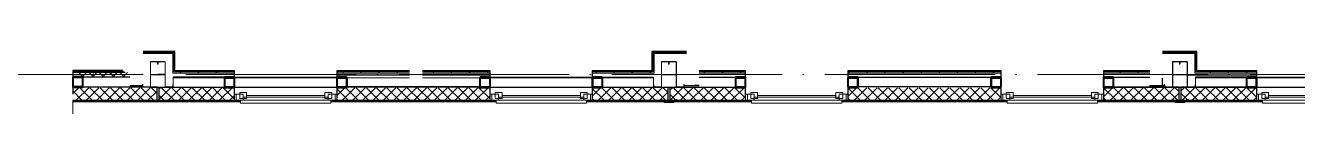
# Model space of a CAD drawing. Header units: millimetres. Extents: x -506865 to 151167, y -255180 to 83543.
# Drawn here: x 118689 to 133624, y -9907 to -9173 of the extents above; entities that cross this region are included whole.
import ezdxf

# ---------------------------------------------------------------- set-up
doc = ezdxf.new("R2010")
doc.units = ezdxf.units.MM
doc.linetypes.add('_ШПТ__20_т__2_5__Линия сетки', pattern=[25, 20, -2.5, 0, -2.5])
doc.layers.add('Вспомогательные', color=6, linetype='Continuous', plot=False)
for name, color, linetype, lineweight, true_color in [('Каркас несущий', 7, 'Continuous', 18, 0x800040), ('Каркас_Импост', 7, 'Continuous', 9, 0x0080c0), ('Несущие колонны', 7, 'Continuous', 18, 0x800040), ('Окна', 7, 'Continuous', 9, 0x0080c0), ('Отлив', 7, 'Continuous', 9, 0x008080), ('Скрытые грани', 7, 'Continuous', 18, 0x800040)]:
    doc.layers.add(name, color=color, linetype=linetype, lineweight=lineweight, true_color=true_color)
for name, color, linetype, lineweight in [('Обобщенные модели', 7, 'Continuous', 18), ('Оси', 7, 'Continuous', 9), ('Размерные', 45, 'Continuous', 15), ('Стены разрез', 7, 'Continuous', 30), ('Стены штриховка', 7, 'Continuous', 30)]:
    doc.layers.add(name, color=color, linetype=linetype, lineweight=lineweight)
doc.layers.add('фундаменты кж', color=7, linetype='Continuous')
pattern_1 = [(45, (99243.68, -9473.8), (-60.10408, 60.10408), []), (135, (99243.68, -9473.8), (-60.10408, -60.10408), [])]
pattern_2 = [(45, (99243.68, -9473.8), (-106.066, 106.066), [])]
pattern_3 = [(45, (99285.68, -9473.8), (-106.066, 106.066), [])]
pattern_4 = [(45, (99243.68, -9443.8), (-106.066, 106.066), [])]
pattern_5 = [(45, (99243.68, -9473.8), (-106.066, 106.066), [])]
pattern_6 = [(45, (99249.68, -9370.8), (-106.066, 106.066), [])]
pattern_7 = [(45, (0, 0), (-106.066, 106.066), [])]

# ---------------------------------------------------------------- blocks, each defined once
blk = doc.blocks.new('102_Окно_1Створка_Ф_ГОСТ23166-99 - 1160х1750_1170_h-1445330-_О__L1_0_000_')
at = {"layer": 'Каркас_Импост', "color": 7, "lineweight": 18}
for p, q in [((-638.1, 475), (-638.1, 405)), ((-638.1, 475), (-603.1, 475)), ((-618.1, 475), (-538.1, 475)), ((-618.1, 405), (-618.1, 475)), ((-618.1, 475), (-538.1, 475)), ((-618.1, 405), (-618.1, 475)), ((-578.1, 385), (-578.1, 455)), ((-578.1, 455), (-498.1, 455)), ((-538.1, 475), (-538.1, 405)), ((-538.1, 475), (-538.1, 455)), ((-498.1, 455), (-498.1, 385)), ((421.9, 455), (421.9, 385)), ((501.9, 455), (421.9, 455)), ((541.9, 475), (461.9, 475)), ((461.9, 475), (461.9, 405)), ((461.9, 475), (461.9, 455)), ((541.9, 475), (461.9, 475)), ((501.9, 385), (501.9, 455)), ((561.9, 475), (526.9, 475)), ((541.9, 405), (541.9, 475)), ((541.9, 405), (541.9, 475)), ((561.9, 475), (561.9, 405)), ((-638.1, 405), (-603.1, 405)), ((-538.1, 405), (-618.1, 405)), ((-578.1, 405), (-618.1, 405)), ((-498.1, 385), (-578.1, 385)), ((-538.1, 440), (461.9, 440)), ((-498.1, 420), (421.9, 420)), ((421.9, 385), (501.9, 385)), ((461.9, 405), (541.9, 405)), ((541.9, 405), (501.9, 405)), ((561.9, 405), (526.9, 405))]:
    blk.add_line(p, q, dxfattribs=at)
at = {"layer": 'Отлив', "color": 7}
for p, q in [((491.9, 510), (-568.1, 510)), ((-568.1, 510), (-568.1, 475)), ((-568.1, 475), (491.9, 475)), ((491.9, 475), (491.9, 510))]:
    blk.add_line(p, q, dxfattribs=at)
blk = doc.blocks.new('243_КолоннаНесущая_Труба_ГОСТ 30245-2003 - 120x120x5-1167948-_О__L1_0_000_')
at = {"layer": 'Несущие колонны', "color": 7, "lineweight": 40}
for p, q in [((-60, 51), (-60, -51)), ((-55, -51), (-55, 51)), ((51, 60), (-51, 60)), ((-51, 55), (51, 55)), ((55, 51), (55, -51)), ((60, -51), (60, 51)), ((51, -55), (-51, -55)), ((-51, -60), (51, -60))]:
    blk.add_line(p, q, dxfattribs=at)
for centre, radius, start, end in [((-51, 51), 9, 90, 180), ((-51, 51), 4, 90, 180), ((51, 51), 9, 0, 90), ((51, 51), 4, 0, 90), ((-51, -51), 9, 180, 270), ((-51, -51), 4, 180, 270), ((51, -51), 9, 270, 360), ((51, -51), 4, 270, 0)]:
    blk.add_arc(centre, radius, start, end, dxfattribs=at)
blk = doc.blocks.new('243_КолоннаНесущая_Труба_ГОСТ 30245-2003 - 120x120x5-1251786-_О__L1_0_000_')
at = {"layer": 'Несущие колонны', "color": 7, "lineweight": 40}
for p, q in [((-60, 51), (-60, -51)), ((-55, -51), (-55, 51)), ((51, 60), (-51, 60)), ((-51, 55), (51, 55)), ((55, 51), (55, -51)), ((60, -51), (60, 51)), ((51, -55), (-51, -55)), ((-51, -60), (51, -60))]:
    blk.add_line(p, q, dxfattribs=at)
for centre, radius, start, end in [((-51, 51), 9, 90, 180), ((-51, 51), 4, 90, 180), ((51, 51), 9, 0, 90), ((51, 51), 4, 0, 90), ((-51, -51), 9, 180, 270), ((-51, -51), 4, 180, 270), ((51, -51), 9, 270, 360), ((51, -51), 4, 270, 0)]:
    blk.add_arc(centre, radius, start, end, dxfattribs=at)
blk = doc.blocks.new('190_ФЭ_Стена_Стык вертикальный - ФЭ-C1_110-1292203-_О__L1_0_000_')
at = {"layer": 'Обобщенные модели', "lineweight": 9}
h = blk.add_hatch(dxfattribs=at)
h.set_pattern_fill('FP_4', color=256, style=0, pattern_type=2)
h.set_pattern_definition(pattern_7)
h.paths.add_polyline_path([(27055, -295), (27072, -278), (27072, -277), (27055, -294), (26945, -294), (26928, -277), (26928, -278), (26945, -295)], flags=0)
h.paths.add_polyline_path([(27097, -276), (27098, -275), (27088, -276)], flags=0)
h.paths.add_polyline_path([(26912, -276), (26912, -275), (26903, -276)], flags=0)
at = {"layer": 'Обобщенные модели', "lineweight": 40}
for p, q in [((26912, -275), (26902, -275)), ((26902, -275), (26902, -278)), ((26902, -278), (26928, -278)), ((26903, -277), (26903, -276)), ((26903, -276), (26912, -276)), ((26928, -277), (26903, -277)), ((26912, -276), (26912, -275)), ((26945, -294), (26928, -277)), ((26928, -278), (26945, -295)), ((27055, -294), (26945, -294)), ((26945, -295), (27055, -295)), ((27072, -277), (27055, -294)), ((27055, -295), (27072, -278)), ((27097, -277), (27072, -277)), ((27072, -278), (27098, -278)), ((27098, -275), (27088, -275)), ((27088, -275), (27088, -276)), ((27088, -276), (27097, -276)), ((27097, -276), (27097, -277)), ((27098, -278), (27098, -275))]:
    blk.add_line(p, q, dxfattribs=at)
blk = doc.blocks.new('190_ФЭ_Стена_Стык вертикальный - ФЭ-C1_110-V7-_О__L1_0_000_')
at = {"layer": 'Обобщенные модели', "lineweight": 9}
h = blk.add_hatch(dxfattribs=at)
h.set_pattern_fill('FP_4', color=256, style=0, pattern_type=2)
h.set_pattern_definition(pattern_7)
h.paths.add_polyline_path([(33055, -295), (33072, -278), (33072, -277), (33055, -294), (32945, -294), (32928, -277), (32928, -278), (32945, -295)], flags=0)
h.paths.add_polyline_path([(33097, -276), (33098, -275), (33088, -276)], flags=0)
h.paths.add_polyline_path([(32912, -276), (32912, -275), (32903, -276)], flags=0)
at = {"layer": 'Обобщенные модели', "lineweight": 40}
for p, q in [((32912, -275), (32902, -275)), ((32902, -275), (32902, -278)), ((32902, -278), (32928, -278)), ((32903, -277), (32903, -276)), ((32903, -276), (32912, -276)), ((32928, -277), (32903, -277)), ((32912, -276), (32912, -275)), ((32945, -294), (32928, -277)), ((32928, -278), (32945, -295)), ((33055, -294), (32945, -294)), ((32945, -295), (33055, -295)), ((33072, -277), (33055, -294)), ((33055, -295), (33072, -278)), ((33097, -277), (33072, -277)), ((33072, -278), (33098, -278)), ((33098, -275), (33088, -275)), ((33088, -275), (33088, -276)), ((33088, -276), (33097, -276)), ((33097, -276), (33097, -277)), ((33098, -278), (33098, -275))]:
    blk.add_line(p, q, dxfattribs=at)
blk = doc.blocks.new('к3')
at = {"color": 0, "linetype": 'ByBlock', "lineweight": -2, "ltscale": 200}
for p, q in [((4147418, 542806), (4147418, 542828)), ((4147418, 542806), (4147421, 542806)), ((4147421, 542806), (4147421, 542828)), ((4147426, 542836), (4147505, 542836)), ((4147426, 542833), (4147505, 542833)), ((4147510, 542828), (4147510, 542544)), ((4147513, 542828), (4147513, 542544)), ((4147683, 542828), (4147683, 542544)), ((4147686, 542828), (4147686, 542544)), ((4147770, 542836), (4147691, 542836)), ((4147770, 542833), (4147691, 542833)), ((4147775, 542806), (4147775, 542828)), ((4147778, 542806), (4147775, 542806)), ((4147778, 542806), (4147778, 542828)), ((4147518, 542539), (4147589, 542539)), ((4147518, 542536), (4147589, 542536)), ((4147594, 542544), (4147594, 542567)), ((4147594, 542567), (4147597, 542567)), ((4147597, 542544), (4147597, 542567)), ((4147599, 542544), (4147599, 542567)), ((4147602, 542567), (4147599, 542567)), ((4147602, 542544), (4147602, 542567)), ((4147678, 542539), (4147607, 542539)), ((4147678, 542536), (4147607, 542536))]:
    blk.add_line(p, q, dxfattribs=at)
for centre, radius, start, end in [((4147426, 542828), 8, 90, 180), ((4147426, 542828), 5, 90, 180), ((4147505, 542828), 8, 0, 90), ((4147505, 542828), 5, 0, 90), ((4147691, 542828), 8, 90, 180), ((4147691, 542828), 5, 90, 180), ((4147770, 542828), 8, 0, 90), ((4147770, 542828), 5, 0, 90), ((4147518, 542544), 8, 180, 270), ((4147518, 542544), 5, 180, 270), ((4147589, 542544), 8, 270, 0), ((4147589, 542544), 5, 270, 0), ((4147607, 542544), 8, 180, 270), ((4147607, 542544), 5, 180, 270), ((4147678, 542544), 5, 270, 0), ((4147678, 542544), 8, 270, 0)]:
    blk.add_arc(centre, radius, start, end, dxfattribs=at)
at = {"layer": 'Вспомогательные', "color": 0, "ltscale": 10}
for p, q in [((4147690, 542836), (4147505, 542836)), ((4147683, 542686), (4147513, 542686))]:
    blk.add_line(p, q, dxfattribs=at)

msp = doc.modelspace()

# ---------------------------------------------------------------- hatches: boundary and pattern name
at = {"layer": 'Стены штриховка', "lineweight": 9}
h = msp.add_hatch(dxfattribs=at)
h.set_pattern_fill('FP_4', color=256, style=0, pattern_type=2)
h.set_pattern_definition(pattern_6)
h.paths.add_polyline_path([(120424, -9185), (120437, -9185), (120437, -9173), (120125, -9173), (120125, -9185), (120374, -9185)], flags=0)
h = msp.add_hatch(dxfattribs=at)
h.set_pattern_fill('FP_4', color=256, style=0, pattern_type=2)
h.set_pattern_definition(pattern_6)
h.paths.add_polyline_path([(120424, -9198), (120424, -9185), (120125, -9185), (120125, -9198), (120374, -9198)], flags=0)
h = msp.add_hatch(dxfattribs=at)
h.set_pattern_fill('FP_4', color=256, style=0, pattern_type=2)
h.set_pattern_definition(pattern_4)
h.paths.add_polyline_path([(120431, -9399), (120431, -9258), (120418, -9258), (120418, -9399)], flags=0)
h = msp.add_hatch(dxfattribs=at)
h.set_pattern_fill('FP_4', color=256, style=0, pattern_type=2)
h.set_pattern_definition(pattern_4)
h.paths.add_polyline_path([(120443, -9386), (120443, -9246), (120431, -9246), (120431, -9386)], flags=0)
h = msp.add_hatch(dxfattribs=at)
h.set_pattern_fill('FP_4', color=256, style=0, pattern_type=2)
h.set_pattern_definition(pattern_4)
h.paths.add_polyline_path([(126069, -9399), (126069, -9258), (126057, -9258), (126057, -9399)], flags=0)
h = msp.add_hatch(dxfattribs=at)
h.set_pattern_fill('FP_4', color=256, style=0, pattern_type=2)
h.set_pattern_definition(pattern_6)
h.paths.add_polyline_path([(126374, -9185), (126374, -9173), (126063, -9173), (126063, -9185), (126312, -9185)], flags=0)
h = msp.add_hatch(dxfattribs=at)
h.set_pattern_fill('FP_4', color=256, style=0, pattern_type=2)
h.set_pattern_definition([(45, (99243.68, -9371.8), (-106.066, 106.066), [])])
h.paths.add_polyline_path([(126368, -9199), (126368, -9186), (126069, -9186), (126069, -9199), (126306, -9199)], flags=0)
h = msp.add_hatch(dxfattribs=at)
h.set_pattern_fill('FP_4', color=256, style=0, pattern_type=2)
h.set_pattern_definition(pattern_6)
h.paths.add_polyline_path([(132424, -9185), (132437, -9185), (132437, -9173), (132125, -9173), (132125, -9185), (132374, -9185)], flags=0)
h = msp.add_hatch(dxfattribs=at)
h.set_pattern_fill('FP_4', color=256, style=0, pattern_type=2)
h.set_pattern_definition(pattern_6)
h.paths.add_polyline_path([(132424, -9198), (132424, -9185), (132125, -9185), (132125, -9198), (132374, -9198)], flags=0)
h = msp.add_hatch(dxfattribs=at)
h.set_pattern_fill('FP_4', color=256, style=0, pattern_type=2)
h.set_pattern_definition(pattern_3)
h.paths.add_polyline_path([(119858, -9417), (119858, -9404), (119286, -9404), (119286, -9416), (119318, -9416)])
h.paths.add_polyline_path([(117580, -9404), (117580, -9416), (117664, -9416), (117976, -9416), (117976, -9404)])
h = msp.add_hatch(dxfattribs=at)
h.set_pattern_fill('FP_4', color=256, style=0, pattern_type=2)
h.set_pattern_definition(pattern_2)
h.paths.add_polyline_path([(122998, -9416), (123199, -9416), (123199, -9404), (122344, -9404), (122344, -9416), (122584, -9416)], flags=0)
h.paths.add_polyline_path([(120443, -9416), (121144, -9416), (121144, -9404), (120443, -9404)], flags=0)
h = msp.add_hatch(dxfattribs=at)
h.set_pattern_fill('FP_4', color=256, style=0, pattern_type=2)
h.set_pattern_definition(pattern_5)
h.paths.add_polyline_path([(125479, -9416), (126044, -9416), (126044, -9404), (125344, -9404), (125344, -9416)], flags=0)
h.paths.add_polyline_path([(124144, -9416), (124144, -9404), (123349, -9404), (123349, -9416), (123825, -9416)], flags=0)
h = msp.add_hatch(dxfattribs=at)
h.set_pattern_fill('FP_4', color=256, style=0, pattern_type=2)
h.set_pattern_definition(pattern_5)
h.paths.add_polyline_path([(126044, -9416), (126057, -9416), (126057, -9276), (126044, -9276), (126044, -9404)], flags=0)
h = msp.add_hatch(dxfattribs=at)
h.set_pattern_fill('FP_4', color=256, style=0, pattern_type=2)
h.set_pattern_definition(pattern_2)
h.paths.add_polyline_path([(131682, -9416), (131969, -9416), (131969, -9404), (131344, -9404), (131344, -9416)], flags=0)
h.paths.add_polyline_path([(130144, -9416), (130144, -9404), (128344, -9404), (128344, -9416), (130028, -9416)], flags=0)
h.paths.add_polyline_path([(127133, -9416), (127144, -9416), (127144, -9404), (126519, -9404), (126519, -9416), (126719, -9416)], flags=0)
h = msp.add_hatch(dxfattribs=at)
h.set_pattern_fill('FP_4', color=256, style=0, pattern_type=2)
h.set_pattern_definition(pattern_2)
h.paths.add_polyline_path([(132431, -9429), (132431, -9288), (132418, -9288), (132418, -9429)], flags=0)
h = msp.add_hatch(dxfattribs=at)
h.set_pattern_fill('FP_4', color=256, style=0, pattern_type=2)
h.set_pattern_definition(pattern_2)
h.paths.add_polyline_path([(132443, -9416), (132443, -9276), (132431, -9276), (132431, -9416)], flags=0)
h = msp.add_hatch(dxfattribs=at)
h.set_pattern_fill('FP_4', color=256, style=0, pattern_type=2)
h.set_pattern_definition(pattern_2)
h.paths.add_polyline_path([(134990, -9416), (135139, -9416), (135139, -9404), (134344, -9404), (134344, -9416), (134577, -9416)], flags=0)
h.paths.add_polyline_path([(132922, -9416), (133144, -9416), (133144, -9404), (132443, -9404), (132443, -9416), (132509, -9416)], flags=0)
h = msp.add_hatch(dxfattribs=at)
h.set_pattern_fill('FP_5', color=256, style=0, pattern_type=2)
h.set_pattern_definition([(45, (99285.68, -9468.8), (-60.10408, 60.10408), []), (135, (99285.68, -9468.8), (-60.10408, -60.10408), [])])
h.paths.add_polyline_path([(117976, -9479), (117976, -9429), (117555, -9429), (117555, -9474), (117580, -9479)])
edge = h.paths.add_edge_path()
edge.add_arc((119295, -9474), 9, 90, 180)
edge.add_line((119286, -9474), (119286, -9424))
edge.add_line((119286, -9424), (119914, -9424))
edge.add_line((119914, -9424), (119914, -9474))
edge.add_line((119914, -9474), (119406, -9474))
edge.add_arc((119397, -9474), 9, 0, 90)
edge.add_line((119397, -9465), (119295, -9465))
h = msp.add_hatch(dxfattribs=at)
h.set_pattern_fill('FP_4', color=256, style=0, pattern_type=2)
h.set_pattern_definition(pattern_3)
h.paths.add_polyline_path([(119858, -9429), (119858, -9417), (119286, -9416), (119286, -9429), (119318, -9429)])
h.paths.add_polyline_path([(117976, -9429), (117976, -9416), (117568, -9416), (117568, -9429)])
h = msp.add_hatch(dxfattribs=at)
h.set_pattern_fill('FP_4', color=256, style=0, pattern_type=2)
h.set_pattern_definition(pattern_5)
h.paths.add_polyline_path([(122998, -9429), (123199, -9429), (123199, -9416), (122344, -9416), (122344, -9429), (122584, -9429)], flags=0)
h.paths.add_polyline_path([(120443, -9429), (121144, -9429), (121144, -9416), (120431, -9416), (120431, -9429)], flags=0)
h = msp.add_hatch(dxfattribs=at)
h.set_pattern_fill('FP_4', color=256, style=0, pattern_type=2)
h.set_pattern_definition(pattern_5)
h.paths.add_polyline_path([(126057, -9429), (126057, -9416), (125344, -9416), (125344, -9429), (126044, -9429)], flags=0)
h.paths.add_polyline_path([(123825, -9429), (124144, -9429), (124144, -9416), (123349, -9416), (123349, -9429), (123411, -9429)], flags=0)
h = msp.add_hatch(dxfattribs=at)
h.set_pattern_fill('FP_4', color=256, style=0, pattern_type=2)
h.set_pattern_definition(pattern_2)
h.paths.add_polyline_path([(131939, -9429), (131939, -9416), (131344, -9416), (131344, -9429), (131682, -9429)])
h.paths.add_polyline_path([(129614, -9429), (130144, -9429), (130144, -9416), (128344, -9416), (128344, -9429), (129201, -9429)])
h.paths.add_polyline_path([(127144, -9429), (127144, -9416), (126519, -9416), (126519, -9429), (127133, -9429)])
h = msp.add_hatch(dxfattribs=at)
h.set_pattern_fill('FP_4', color=256, style=0, pattern_type=2)
h.set_pattern_definition(pattern_2)
h.paths.add_polyline_path([(135139, -9429), (135139, -9416), (134344, -9416), (134344, -9429), (134990, -9429)], flags=0)
h.paths.add_polyline_path([(132922, -9429), (133144, -9429), (133144, -9416), (132431, -9416), (132431, -9429), (132509, -9429)], flags=0)
h = msp.add_hatch(dxfattribs=at)
h.set_pattern_fill('FP_5', color=256, style=0, pattern_type=2)
h.set_pattern_definition(pattern_1)
h.paths.add_polyline_path([(120103, -9747), (120234, -9747), (120234, -9601), (119244, -9601), (119244, -9747), (119276, -9747)], flags=0)
h.paths.add_polyline_path([(117934, -9747), (117934, -9601), (114254, -9601), (114254, -9747), (117622, -9747)], flags=0)
h = msp.add_hatch(dxfattribs=at)
h.set_pattern_fill('FP_5', color=256, style=0, pattern_type=2)
h.set_pattern_definition(pattern_1)
h.paths.add_polyline_path([(125479, -9747), (126234, -9747), (126234, -9601), (125344, -9601), (125344, -9747)], flags=0)
h.paths.add_polyline_path([(124144, -9747), (124144, -9601), (122344, -9601), (122344, -9747), (124031, -9747)], flags=0)
h.paths.add_polyline_path([(120310, -9747), (121144, -9747), (121144, -9601), (120254, -9601), (120254, -9747)], flags=0)
h = msp.add_hatch(dxfattribs=at)
h.set_pattern_fill('FP_5', color=256, style=0, pattern_type=2)
h.set_pattern_definition(pattern_1)
h.paths.add_polyline_path([(132234, -9747), (132234, -9601), (131344, -9601), (131344, -9747), (132095, -9747)], flags=0)
h.paths.add_polyline_path([(130144, -9747), (130144, -9601), (128344, -9601), (128344, -9747), (130028, -9747)], flags=0)
h.paths.add_polyline_path([(126719, -9747), (127144, -9747), (127144, -9601), (126254, -9601), (126254, -9747), (126513, -9747)], flags=0)
h = msp.add_hatch(dxfattribs=at)
h.set_pattern_fill('FP_5', color=256, style=0, pattern_type=2)
h.set_pattern_definition(pattern_1)
h.paths.add_polyline_path([(137344, -9747), (138234, -9747), (138234, -9601), (137344, -9601), (137344, -9669)], flags=0)
h.paths.add_polyline_path([(135404, -9747), (136144, -9747), (136144, -9601), (134344, -9601), (134344, -9747), (135197, -9747)], flags=0)
h.paths.add_polyline_path([(133144, -9747), (133144, -9601), (132254, -9601), (132254, -9747), (133129, -9747)], flags=0)
h = msp.add_hatch(dxfattribs=at)
h.set_pattern_fill('FP_4', color=256, style=0, pattern_type=2)
h.set_pattern_definition([(45, (99243.68, -9473.88), (-106.066, 106.066), [])])
h.paths.add_polyline_path([(120103, -9749), (120234, -9749), (120234, -9747), (119244, -9747), (119244, -9749), (119276, -9749)], flags=0)
h.paths.add_polyline_path([(117934, -9749), (117934, -9747), (114254, -9747), (114254, -9749), (117622, -9749)], flags=0)
h = msp.add_hatch(dxfattribs=at)
h.set_pattern_fill('FP_4', color=256, style=0, pattern_type=2)
h.set_pattern_definition(pattern_2)
h.paths.add_polyline_path([(132095, -9749), (132234, -9749), (132234, -9747), (131344, -9747), (131344, -9749), (131889, -9749)], flags=0)
h.paths.add_polyline_path([(129821, -9749), (130144, -9749), (130144, -9747), (128344, -9747), (128344, -9749), (129614, -9749)], flags=0)
h.paths.add_polyline_path([(127133, -9749), (127144, -9749), (127144, -9747), (126254, -9747), (126254, -9749), (126926, -9749)], flags=0)

# ---------------------------------------------------------------- linework, layer by layer
for p, q in [((120329, -9444), (120244, -9444)), ((132039, -9575), (132039, -9488)), ((126599, -9574), (126549, -9574)), ((132064, -9575), (132039, -9575))]:
    msp.add_line(p, q)
at = {"layer": 'Каркас несущий', "color": 7}
for p, q in [((120424, -9592), (120424, -9479)), ((122344, -9479), (121135, -9479)), ((125353, -9479), (124144, -9479)), ((126064, -9479), (126064, -9488)), ((126064, -9488), (126064, -9590)), ((132424, -9488), (132424, -9479)), ((132424, -9590), (132424, -9488)), ((134344, -9479), (133144, -9479)), ((121144, -9599), (122344, -9599)), ((124144, -9599), (125344, -9599)), ((126064, -9590), (126064, -9599)), ((133144, -9599), (134344, -9599))]:
    msp.add_line(p, q, dxfattribs=at)
at = {"layer": 'Обобщенные модели'}
for p, q in [((119244, -9751), (119244, -9749)), ((121214, -9749), (119244, -9749)), ((119244, -9754), (119244, -9751)), ((121214, -9751), (119244, -9751)), ((121214, -9754), (119244, -9754)), ((119244, -9769), (119244, -9754)), ((119244, -9889), (119244, -9769)), ((121214, -9769), (119244, -9769)), ((124214, -9749), (122274, -9749)), ((124214, -9751), (122274, -9751)), ((124214, -9754), (122274, -9754)), ((124214, -9769), (122274, -9769)), ((126146, -9749), (125274, -9749)), ((126146, -9751), (125274, -9751)), ((126174, -9754), (125274, -9754)), ((126189, -9769), (125274, -9769)), ((126332, -9749), (126156, -9749)), ((126315, -9751), (126173, -9751)), ((126312, -9754), (126176, -9754)), ((127214, -9769), (126299, -9769)), ((127214, -9754), (126313, -9754)), ((127214, -9751), (126341, -9751)), ((127214, -9749), (126342, -9749)), ((130214, -9749), (128274, -9749)), ((130214, -9751), (128274, -9751)), ((130214, -9754), (128274, -9754)), ((130214, -9769), (128274, -9769)), ((132146, -9749), (131274, -9749)), ((132146, -9751), (131274, -9751)), ((132174, -9754), (131274, -9754)), ((132189, -9769), (131274, -9769)), ((132332, -9749), (132156, -9749)), ((132315, -9751), (132173, -9751)), ((132312, -9754), (132176, -9754)), ((133214, -9769), (132299, -9769)), ((133214, -9754), (132313, -9754)), ((133214, -9751), (132341, -9751)), ((133214, -9749), (132342, -9749)), ((119244, -9907), (119244, -9889))]:
    msp.add_line(p, q, dxfattribs=at)
at = {"layer": 'Оси', "linetype": '_ШПТ__20_т__2_5__Линия сетки', "ltscale": 100}
msp.add_line((98071, -9444), (145031, -9444), dxfattribs=at)
at = {"layer": 'Скрытые грани', "color": 7}
for p, q in [((121025, -9484), (120424, -9484)), ((122345, -9484), (121142, -9484)), ((123199, -9484), (122462, -9484)), ((124025, -9484), (123349, -9484)), ((125345, -9484), (124142, -9484)), ((126064, -9484), (125462, -9484)), ((133025, -9484), (132424, -9484)), ((134345, -9484), (133142, -9484)), ((121025, -9594), (120381, -9594)), ((122345, -9594), (121142, -9594)), ((124025, -9594), (122462, -9594)), ((125345, -9594), (124142, -9594)), ((126106, -9594), (125462, -9594)), ((133025, -9594), (132381, -9594)), ((134345, -9594), (133142, -9594))]:
    msp.add_line(p, q, dxfattribs=at)
at = {"layer": 'Стены разрез'}
for p, q in [((120443, -9174), (120069, -9174)), ((120443, -9404), (120443, -9174)), ((126044, -9174), (126044, -9416)), ((126449, -9174), (126044, -9174)), ((132443, -9174), (132039, -9174)), ((132443, -9404), (132443, -9174)), ((119833, -9399), (119244, -9399)), ((119244, -9399), (119244, -9488)), ((121144, -9404), (120443, -9404)), ((121144, -9479), (121144, -9404)), ((123199, -9404), (122344, -9404)), ((122344, -9404), (122344, -9479)), ((124144, -9404), (123349, -9404)), ((124144, -9479), (124144, -9404)), ((126044, -9404), (125344, -9404)), ((125344, -9404), (125344, -9479)), ((127144, -9404), (126599, -9404)), ((127144, -9479), (127144, -9404)), ((130144, -9404), (128344, -9404)), ((128344, -9404), (128344, -9479)), ((130144, -9479), (130144, -9404)), ((131889, -9404), (131344, -9404)), ((131344, -9404), (131344, -9479)), ((133144, -9404), (132443, -9404)), ((133144, -9479), (133144, -9404)), ((119355, -9474), (119914, -9474)), ((120424, -9479), (121144, -9479)), ((121135, -9449), (121144, -9449)), ((122344, -9449), (122353, -9449)), ((122353, -9449), (123199, -9449)), ((123349, -9449), (124144, -9449)), ((124135, -9449), (124144, -9449)), ((125353, -9479), (126064, -9479)), ((126599, -9479), (127135, -9479)), ((127135, -9479), (127144, -9479)), ((128344, -9479), (128353, -9479)), ((128455, -9479), (130033, -9479)), ((130135, -9479), (130144, -9479)), ((131353, -9479), (131889, -9479)), ((132332, -9449), (133135, -9449)), ((133135, -9449), (133144, -9449)), ((119244, -9569), (119244, -9679)), ((120234, -9594), (119355, -9594)), ((119914, -9574), (120064, -9574)), ((120234, -9749), (120234, -9599)), ((121033, -9599), (120254, -9599)), ((120254, -9599), (120254, -9749)), ((121144, -9569), (121135, -9569)), ((121144, -9719), (121144, -9569)), ((122344, -9569), (122344, -9719)), ((124033, -9590), (122455, -9590)), ((124144, -9569), (124135, -9569)), ((124144, -9719), (124144, -9569)), ((125344, -9569), (125344, -9719)), ((126234, -9599), (125455, -9599)), ((126234, -9749), (126234, -9599)), ((127033, -9599), (126254, -9599)), ((126254, -9599), (126254, -9749)), ((126424, -9574), (126599, -9574)), ((127144, -9719), (127144, -9569)), ((128353, -9569), (128344, -9569)), ((128344, -9569), (128344, -9719)), ((130024, -9590), (128455, -9590)), ((130144, -9719), (130144, -9569)), ((131353, -9569), (131344, -9569)), ((131344, -9569), (131344, -9719)), ((132234, -9595), (131455, -9595)), ((131889, -9574), (132064, -9575)), ((132234, -9749), (132234, -9599)), ((133033, -9595), (132254, -9595)), ((132254, -9599), (132254, -9749)), ((133144, -9569), (133135, -9569)), ((133144, -9719), (133144, -9569)), ((119244, -9749), (120234, -9749)), ((120254, -9749), (121144, -9749)), ((122344, -9749), (124144, -9749)), ((125344, -9749), (126234, -9749)), ((126254, -9749), (127144, -9749)), ((128344, -9749), (130144, -9749)), ((131344, -9749), (132234, -9749)), ((132254, -9749), (133144, -9749))]:
    msp.add_line(p, q, dxfattribs=at)
at = {"layer": 'Стены штриховка', "lineweight": 9}
for p, q in [((120431, -9186), (120069, -9186)), ((120418, -9199), (120069, -9199)), ((120418, -9429), (120418, -9199)), ((120431, -9416), (120431, -9186)), ((126057, -9416), (126057, -9186)), ((126449, -9186), (126057, -9186)), ((126069, -9429), (126069, -9199)), ((126449, -9199), (126069, -9199)), ((132431, -9186), (132039, -9186)), ((132418, -9199), (132039, -9199)), ((132418, -9429), (132418, -9199)), ((132431, -9416), (132431, -9186)), ((119846, -9411), (119244, -9411)), ((119858, -9424), (119244, -9424)), ((121144, -9429), (120418, -9429)), ((121144, -9416), (120431, -9416)), ((123199, -9416), (122344, -9416)), ((123199, -9429), (122344, -9429)), ((124144, -9416), (123349, -9416)), ((124144, -9429), (123349, -9429)), ((126057, -9416), (125344, -9416)), ((126069, -9429), (125344, -9429)), ((127144, -9416), (126599, -9416)), ((127144, -9429), (126599, -9429)), ((130144, -9416), (128344, -9416)), ((130144, -9429), (128344, -9429)), ((131889, -9416), (131344, -9416)), ((131889, -9429), (131344, -9429)), ((133144, -9429), (132418, -9429)), ((133144, -9416), (132431, -9416)), ((120234, -9596), (119244, -9596)), ((121144, -9600), (120254, -9600)), ((124144, -9592), (122344, -9592)), ((126234, -9594), (125344, -9594)), ((127144, -9594), (126254, -9594)), ((130144, -9592), (128344, -9592)), ((132234, -9597), (131344, -9597)), ((133144, -9597), (132254, -9597)), ((120234, -9747), (119244, -9747)), ((121144, -9747), (120254, -9747)), ((124144, -9747), (122344, -9747)), ((126234, -9747), (125344, -9747)), ((127144, -9747), (126254, -9747)), ((130144, -9747), (128344, -9747)), ((132234, -9747), (131344, -9747)), ((133144, -9747), (132254, -9747))]:
    msp.add_line(p, q, dxfattribs=at)
at = {"layer": 'фундаменты кж'}
for p, q in [((121033, -9479), (120424, -9479)), ((133033, -9479), (132424, -9479)), ((120424, -9592), (120424, -9594)), ((131889, -9574), (131889, -9594))]:
    msp.add_line(p, q, dxfattribs=at)

# ---------------------------------------------------------------- block references
at = {"layer": 'Несущие колонны', "color": 7}
for name, p in [('243_КолоннаНесущая_Труба_ГОСТ 30245-2003 - 120x120x5-1167948-_О__L1_0_000_', (119304, -9534)), ('243_КолоннаНесущая_Труба_ГОСТ 30245-2003 - 120x120x5-1251786-_О__L1_0_000_', (121084, -9539)), ('243_КолоннаНесущая_Труба_ГОСТ 30245-2003 - 120x120x5-1251786-_О__L1_0_000_', (122404, -9539)), ('243_КолоннаНесущая_Труба_ГОСТ 30245-2003 - 120x120x5-1251786-_О__L1_0_000_', (124084, -9539)), ('243_КолоннаНесущая_Труба_ГОСТ 30245-2003 - 120x120x5-1251786-_О__L1_0_000_', (125404, -9539)), ('243_КолоннаНесущая_Труба_ГОСТ 30245-2003 - 120x120x5-1251786-_О__L1_0_000_', (127084, -9539)), ('243_КолоннаНесущая_Труба_ГОСТ 30245-2003 - 120x120x5-1251786-_О__L1_0_000_', (128404, -9539)), ('243_КолоннаНесущая_Труба_ГОСТ 30245-2003 - 120x120x5-1251786-_О__L1_0_000_', (130084, -9539)), ('243_КолоннаНесущая_Труба_ГОСТ 30245-2003 - 120x120x5-1251786-_О__L1_0_000_', (131404, -9539)), ('243_КолоннаНесущая_Труба_ГОСТ 30245-2003 - 120x120x5-1251786-_О__L1_0_000_', (133084, -9539))]:
    msp.add_blockref(name, p, dxfattribs=at)
at = {"layer": 'Обобщенные модели'}
for name in ['190_ФЭ_Стена_Стык вертикальный - ФЭ-C1_110-1292203-_О__L1_0_000_', '190_ФЭ_Стена_Стык вертикальный - ФЭ-C1_110-V7-_О__L1_0_000_']:
    msp.add_blockref(name, (99244, -9474), dxfattribs=at)
at = {"layer": 'Окна', "color": 7, "rotation": 180}
for p in [(121706, -9274), (124706, -9274), (127706, -9274), (130706, -9274), (133706, -9274)]:
    msp.add_blockref('102_Окно_1Створка_Ф_ГОСТ23166-99 - 1160х1750_1170_h-1445330-_О__L1_0_000_', p, dxfattribs=at)
at = {"layer": 'Размерные', "color": 0, "rotation": 180}
for p in [(4267841, 533242), (4273841, 533242), (4279841, 533242)]:
    msp.add_blockref('к3', p, dxfattribs=at)

doc.saveas('drawing.dxf')
